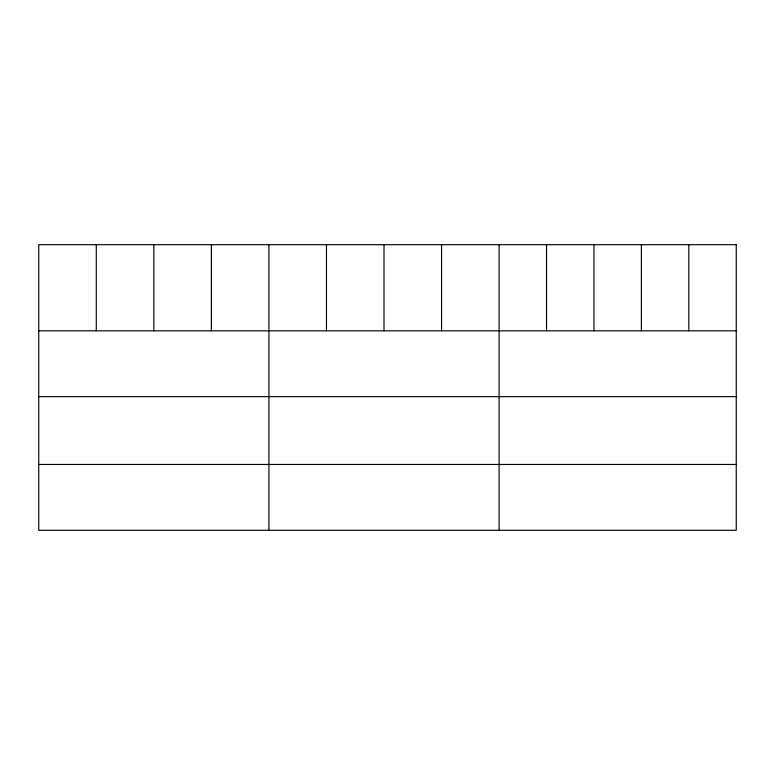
<?xml version="1.0" encoding="UTF-8"?>
<svg xmlns="http://www.w3.org/2000/svg" width="775" height="775" viewBox="0 0 775 775"><rect width="100%" height="100%" fill="white"/><g stroke="black" fill="none" stroke-linecap="round" stroke-linejoin="round"><path stroke-width="1.16" d="M38.75 330.809L736.25 330.809M38.75 396.645L736.25 396.645M38.75 464.467L736.25 464.467M688.82 244.697L688.82 330.809M641.39 244.697L641.39 330.809M593.96 244.697L593.96 330.809M546.53 244.697L546.53 330.809M499.1 244.697L499.1 530.303M441.556 244.697L441.556 330.809M384.012 244.697L384.012 330.809M326.469 244.697L326.469 330.809M268.925 244.697L268.925 530.303M211.381 244.697L211.381 330.809M153.838 244.697L153.838 330.809M96.294 244.697L96.294 330.809M736.25 244.697L38.75 244.697L38.75 530.303L736.25 530.303L736.25 244.697"/></g></svg>
